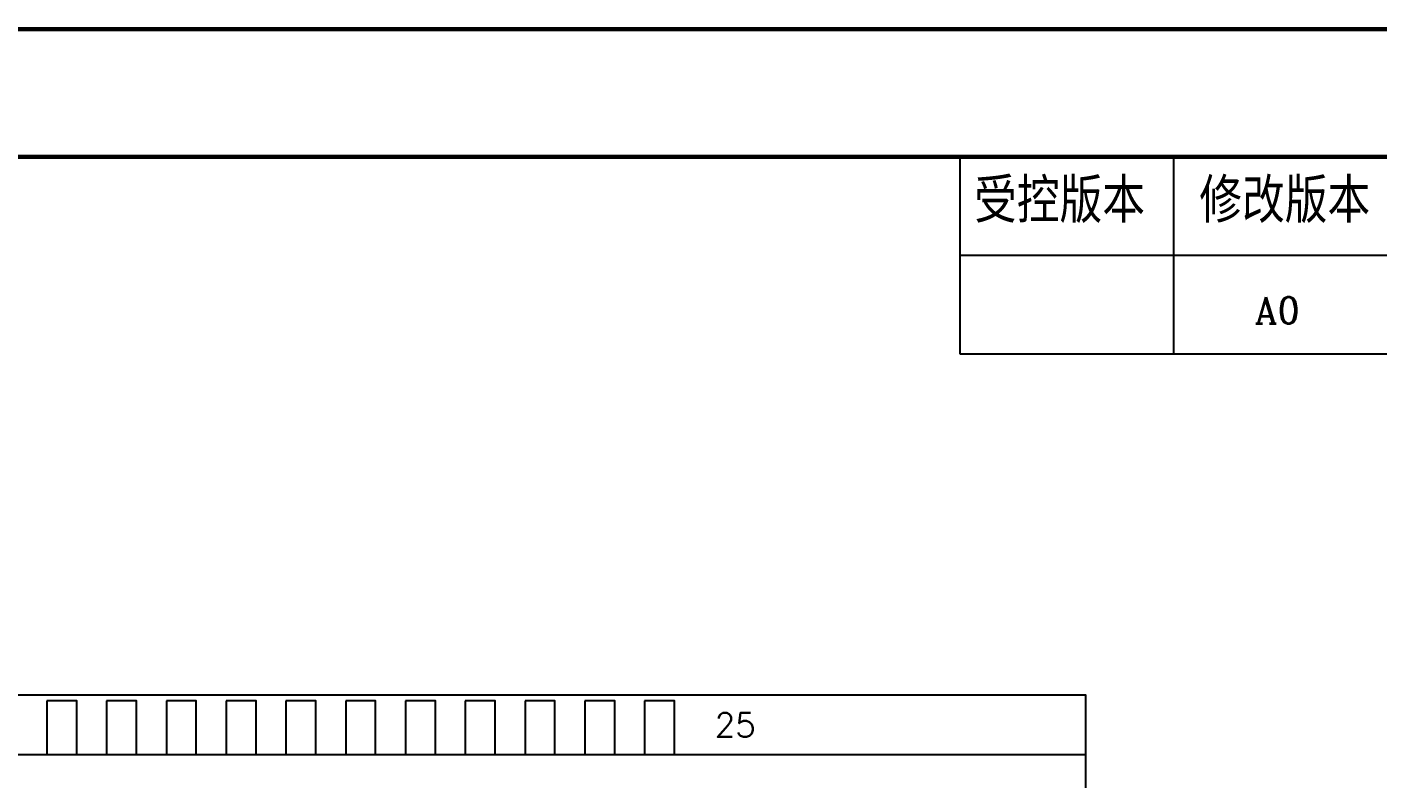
# Model space of a CAD drawing. Header units: millimetres. Extents: x 50 to 800, y 302 to 428.
# Drawn here: x 712.79 to 757.99, y 402.91 to 428.07 of the extents above; entities that cross this region are included whole.
import ezdxf
from ezdxf.enums import TextEntityAlignment as Align

# ---------------------------------------------------------------- set-up
doc = ezdxf.new("R2010")
doc.units = ezdxf.units.MM
doc.header["$LTSCALE"] = 3
for name, color, linetype in [('1', 4, 'CONTINUOUS'), ('DWG', 7, 'CONTINUOUS'), ('title', 7, 'CONTINUOUS')]:
    doc.layers.add(name, color=color, linetype=linetype)
doc.styles.add('ROMANC', font='romanc')
doc.styles.add('ROMANS', font='romans.shx')
doc.styles.add('title', font='arial.ttf', dxfattribs={"width": 0.8, "height": 5})

# ---------------------------------------------------------------- blocks, each defined once
blk = doc.blocks.new('SIGN-C')
at = {"layer": '1', "color": 4, "const_width": 0.238}
blk.add_lwpolyline([(0, 0), (0, 210), (297, 210), (297, 0)], close=True, dxfattribs=at)
at = {"layer": 'title'}
for p, q in [((203.24, 202.863), (203.24, 197.364)), ((215.177, 202.863), (215.177, 197.364)), ((203.24, 197.364), (203.24, 191.865)), ((203.24, 197.364), (289.863, 197.364)), ((215.177, 197.364), (215.177, 191.865)), ((203.24, 191.865), (289.863, 191.865))]:
    blk.add_line(p, q, dxfattribs=at)
at = {"layer": 'title', "const_width": 0.238}
blk.add_lwpolyline([(7.137, 7.137), (7.137, 202.863), (289.863, 202.863), (289.863, 7.137)], close=True, dxfattribs=at)
at = {"layer": 'title', "style": 'title', "width": 0.8}
for s, p in [('受控版本', (204.031, 199.418)), ('修改版本', (216.613, 199.418))]:
    blk.add_text(s, height=2.1876, dxfattribs=at).set_placement(p)
at = {"layer": 'title', "style": 'ROMANC'}
blk.add_text('A0', height=1.4765, dxfattribs=at).set_placement((219.706, 193.548))

msp = doc.modelspace()

# ---------------------------------------------------------------- linework, layer by layer
at = {"layer": 'DWG'}
msp.add_line((671.702, 403.729), (748.202, 403.729), dxfattribs=at)
for points in [[(671.702, 361.229), (671.702, 405.729), (748.202, 405.729), (748.202, 361.229)], [(713.452, 405.529), (713.452, 403.729), (714.452, 403.729), (714.452, 405.529)], [(715.452, 405.529), (715.452, 403.729), (716.452, 403.729), (716.452, 405.529)], [(717.452, 405.529), (717.452, 403.729), (718.452, 403.729), (718.452, 405.529)], [(719.452, 405.529), (719.452, 403.729), (720.452, 403.729), (720.452, 405.529)], [(721.452, 405.529), (721.452, 403.729), (722.452, 403.729), (722.452, 405.529)], [(723.452, 405.529), (723.452, 403.729), (724.452, 403.729), (724.452, 405.529)], [(725.452, 405.529), (725.452, 403.729), (726.452, 403.729), (726.452, 405.529)], [(727.452, 405.529), (727.452, 403.729), (728.452, 403.729), (728.452, 405.529)], [(729.452, 405.529), (729.452, 403.729), (730.452, 403.729), (730.452, 405.529)], [(731.452, 405.529), (731.452, 403.729), (732.452, 403.729), (732.452, 405.529)], [(733.452, 405.529), (733.452, 403.729), (734.452, 403.729), (734.452, 405.529)]]:
    msp.add_lwpolyline(points, close=True, dxfattribs=at)

# ---------------------------------------------------------------- block references
at = {"layer": 'title', "xscale": 0.5987992081486201, "yscale": 0.5987992081486201, "zscale": 0.5987992081486242}
msp.add_blockref('SIGN-C', (622.303, 302.253), dxfattribs=at)

# ---------------------------------------------------------------- texts
at = {"layer": 'DWG', "style": 'ROMANS'}
msp.add_text('25', height=0.804, dxfattribs=at).set_placement((736.482, 404.719), align=Align.MIDDLE)

doc.saveas('drawing.dxf')
